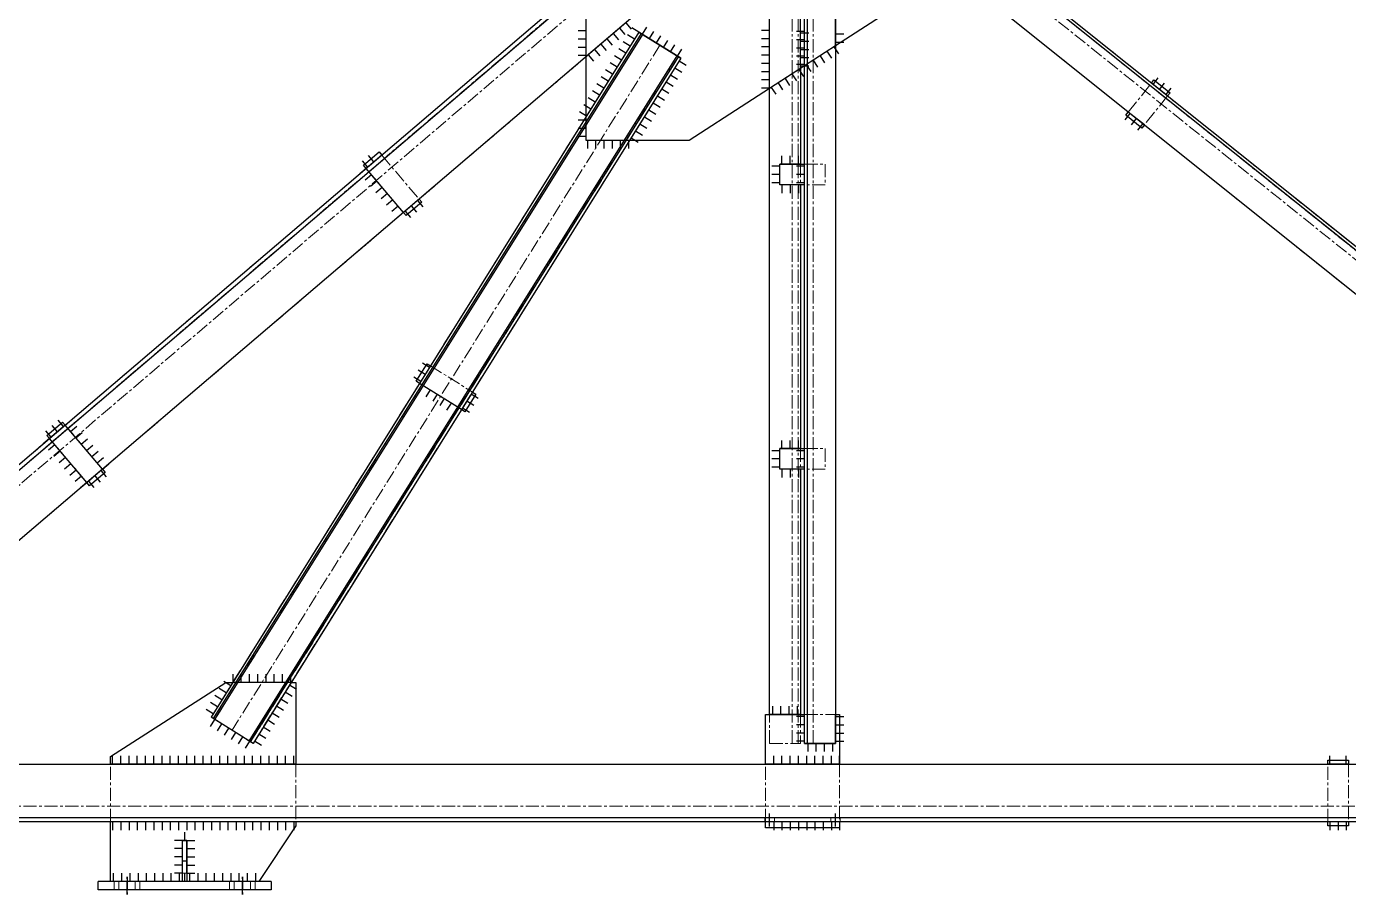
# Model space of a CAD drawing. Header units: millimetres. Extents: x -345369 to 252202, y 74562 to 424723.
# Drawn here: x -16282 to -13072, y 316318 to 318424 of the extents above; entities that cross this region are included whole.
import ezdxf

# ---------------------------------------------------------------- set-up
doc = ezdxf.new("R2010")
doc.units = ezdxf.units.MM
doc.linetypes.add('CENTER', pattern=[50.8, 31.75, -6.35, 6.35, -6.35])
for name, color, linetype in [('Rbcs_EX_Axes', 7, 'Continuous'), ('Rbcs_EX_Dimensions', 7, 'Continuous'), ('Rbcs_EX_Profile', 7, 'Continuous')]:
    doc.layers.add(name, color=color, linetype=linetype)

msp = doc.modelspace()

# ---------------------------------------------------------------- hatches: boundary and pattern name
at = {"layer": 'Rbcs_EX_Profile'}
for points in [[(-16077.411544, 316349.734766), (-16081.411544, 316349.734766), (-16077.411544, 316353.734766)], [(-15902.411544, 316349.734766), (-15906.411544, 316349.734766), (-15902.411544, 316353.734766)], [(-15892.411544, 316349.734766), (-15888.411544, 316349.734766), (-15892.411544, 316353.734766)], [(-15717.411544, 316349.734766), (-15713.411544, 316349.734766), (-15715.195017, 316353.064482)]]:
    msp.add_hatch(color=256, dxfattribs=at).paths.add_polyline_path(points, flags=0)

# ---------------------------------------------------------------- linework, layer by layer
at = {"layer": 'Rbcs_EX_Axes', "color": 1, "linetype": 'CENTER', "lineweight": 9}
for p, q in [((-14423.011544, 316684.934766), (-14423.011544, 318754.934766)), ((-14371.811544, 316684.934766), (-14371.811544, 318754.934766)), ((-11648.897094, 316733.923206), (-14178.912037, 318757.93516)), ((-14644.58876, 318721.99753), (-16950.331896, 316756.177449)), ((-14743.613661, 318378.811378), (-15782.411584, 316716.734702)), ((-17152.411544, 316532.734766), (-5537.411544, 316532.734766))]:
    msp.add_line(p, q, dxfattribs=at)
at = {"layer": 'Rbcs_EX_Axes', "color": 1, "linetype": 'CENTER'}
for p, q in [((-14477.411544, 316483.034766), (-14477.411544, 316516.034766)), ((-14477.411544, 316483.034766), (-14477.411544, 316516.034766)), ((-14317.411544, 316483.034766), (-14317.411544, 316516.034766)), ((-14317.411544, 316483.034766), (-14317.411544, 316516.034766)), ((-16037.411544, 316318.234766), (-16037.411544, 316361.234766)), ((-16037.411544, 316361.234766), (-16037.411544, 316318.234766)), ((-15757.411544, 316318.234766), (-15757.411544, 316361.234766)), ((-15757.411544, 316361.234766), (-15757.411544, 316318.234766))]:
    msp.add_line(p, q, dxfattribs=at)
at = {"layer": 'Rbcs_EX_Dimensions', "color": 5}
msp.add_line((-14207.411553, 316494.534766), (-14241.692172, 316494.534766), dxfattribs=at)
at = {"layer": 'Rbcs_EX_Profile'}
for p, q in [((-14669.372362, 318751.066711), (-16975.115498, 316785.246554)), ((-14477.411544, 318273.834766), (-14477.411544, 318754.934766)), ((-14402.411544, 318322.334766), (-14402.411544, 318754.934766)), ((-14392.411546, 316684.934765), (-14392.411546, 318754.934764)), ((-14392.411544, 318328.801432), (-14392.411544, 318754.934766)), ((-14386.411547, 318754.934764), (-14386.411547, 316684.934765)), ((-14317.411544, 318377.301432), (-14317.411544, 318754.934766)), ((-14317.41154, 318754.934764), (-14317.41154, 316684.934765)), ((-11637.839992, 316747.744583), (-14167.854939, 318771.756539)), ((-11633.467129, 316753.210665), (-14163.482065, 318777.22262)), ((-16968.627653, 316777.636842), (-14662.884506, 318743.456923)), ((-11689.68968, 316682.93248), (-14219.704627, 318706.944409)), ((-14578.542392, 318644.530652), (-16884.285528, 316678.710566)), ((-14578.542396, 318644.530648), (-14922.411544, 318351.356241)), ((-14035.516267, 318559.59375), (-14317.41154, 318377.301473)), ((-14922.411544, 318351.356241), (-14922.411544, 318535.331634)), ((-14826.574103, 318433.064894), (-14813.598393, 318417.845468)), ((-14794.493566, 318410.611313), (-15833.291481, 316748.534638)), ((-15827.525094, 316744.930645), (-14788.727172, 318407.007323)), ((-15824.268776, 316742.89545), (-14785.470854, 318404.972125)), ((-14922.411544, 318413.343938), (-14942.411544, 318413.343938)), ((-14794.493559, 318410.611314), (-14922.411544, 318205.942539)), ((-14857.012956, 318407.113474), (-14844.037246, 318391.894047)), ((-14841.79353, 318420.089184), (-14828.817819, 318404.869757)), ((-14805.452658, 318393.076757), (-14822.412624, 318403.676736)), ((-14794.852679, 318410.036723), (-14811.812645, 318420.636702)), ((-14692.733763, 318347.011442), (-14794.493559, 318410.611314)), ((-14794.493554, 318410.611313), (-14692.73376, 318347.01141)), ((-14786.013576, 318405.311325), (-14775.413598, 318422.271291)), ((-14769.05361, 318394.711346), (-14758.453632, 318411.671312)), ((-14752.093644, 318384.111367), (-14741.493665, 318401.071333)), ((-14477.411544, 318414.384766), (-14497.411544, 318414.384766)), ((-14392.411544, 318411.868099), (-14412.411544, 318411.868099)), ((-14402.411544, 318408.634766), (-14382.411544, 318408.634766)), ((-14317.411544, 318406.118099), (-14297.411544, 318406.118099)), ((-14922.411544, 318393.343938), (-14942.411544, 318393.343938)), ((-14922.411544, 318373.343938), (-14942.411544, 318373.343938)), ((-14902.671236, 318368.186344), (-14889.695526, 318352.966917)), ((-14887.45181, 318381.162054), (-14874.476099, 318365.942627)), ((-14872.232383, 318394.137764), (-14859.256673, 318378.918337)), ((-14826.652615, 318359.156825), (-14843.612581, 318369.756804)), ((-14816.052636, 318376.116791), (-14833.012603, 318386.71677)), ((-14735.133678, 318373.511389), (-14724.533699, 318390.471355)), ((-14718.173712, 318362.91141), (-14707.573733, 318379.871376)), ((-14701.213746, 318352.311431), (-14690.613767, 318369.271397)), ((-14477.411544, 318394.384766), (-14497.411544, 318394.384766)), ((-14477.411544, 318374.384766), (-14497.411544, 318374.384766)), ((-14392.411544, 318391.868099), (-14412.411544, 318391.868099)), ((-14392.411544, 318371.868099), (-14412.411544, 318371.868099)), ((-14402.411544, 318388.634766), (-14382.411544, 318388.634766)), ((-14402.411544, 318368.634766), (-14382.411544, 318368.634766)), ((-14317.411544, 318377.301432), (-14392.411544, 318328.801432)), ((-14321.322731, 318374.772198), (-14310.462348, 318357.977792)), ((-14317.411544, 318386.118099), (-14297.411544, 318386.118099)), ((-15740.554392, 316690.573953), (-14701.75647, 318352.650631)), ((-15737.298074, 316688.538758), (-14698.500152, 318350.615434)), ((-14692.733763, 318347.01144), (-15731.531686, 316684.934765)), ((-14922.411544, 318353.343938), (-14942.411544, 318353.343938)), ((-14922.411496, 318205.942609), (-14922.411496, 318351.356279)), ((-14917.890663, 318355.210634), (-14904.914953, 318339.991207)), ((-14847.852573, 318325.236893), (-14864.812539, 318335.836872)), ((-14837.252594, 318342.196859), (-14854.21256, 318352.796838)), ((-14692.733763, 318347.011442), (-14817.281685, 318147.734766)), ((-14696.707841, 318340.652917), (-14679.747875, 318330.052938)), ((-14477.411544, 318354.384766), (-14497.411544, 318354.384766)), ((-14477.411544, 318334.384766), (-14497.411544, 318334.384766)), ((-14392.411544, 318351.868099), (-14412.411544, 318351.868099)), ((-14402.411544, 318348.634766), (-14382.411544, 318348.634766)), ((-14371.70595, 318342.19105), (-14360.845567, 318325.396643)), ((-14354.911544, 318353.051432), (-14344.051161, 318336.257026)), ((-14338.117137, 318363.911815), (-14327.256755, 318347.117409)), ((-14869.05253, 318291.316961), (-14886.012497, 318301.91694)), ((-14858.452552, 318308.276927), (-14875.412518, 318318.876906)), ((-14717.907798, 318306.732985), (-14700.947832, 318296.133006)), ((-14707.30782, 318323.692951), (-14690.347853, 318313.092972)), ((-14392.411546, 318328.80147), (-14672.411529, 318147.734814)), ((-14477.411544, 318314.384766), (-14497.411544, 318314.384766)), ((-14402.411544, 318322.334766), (-14477.411544, 318273.834766)), ((-14423.117137, 318308.945148), (-14412.256755, 318292.150742)), ((-14392.411544, 318331.868099), (-14412.411544, 318331.868099)), ((-14406.322731, 318319.805531), (-14395.462348, 318303.011125)), ((-14402.411544, 318328.634766), (-14382.411544, 318328.634766)), ((-14402.411543, 318322.3348), (-14402.411543, 318089.934763)), ((-14388.500357, 318331.330667), (-14377.639974, 318314.53626)), ((-14879.652509, 318274.356995), (-14896.612475, 318284.956973)), ((-14739.107756, 318272.813053), (-14722.14779, 318262.213074)), ((-14728.507777, 318289.773019), (-14711.547811, 318279.17304)), ((-14477.411544, 318294.384766), (-14497.411544, 318294.384766)), ((-14477.411544, 318274.384766), (-14497.411544, 318274.384766)), ((-14477.411549, 316754.934751), (-14477.411549, 318273.834801)), ((-14473.500357, 318276.364), (-14462.639974, 318259.569594)), ((-14456.70595, 318287.224383), (-14445.845567, 318270.429977)), ((-14439.911544, 318298.084766), (-14429.051161, 318281.290359)), ((-13511.456613, 318255.602255), (-13550.500054, 318286.837007)), ((-13550.50005, 318286.837005), (-13544.253103, 318294.645689)), ((-13546.59571, 318283.713532), (-13534.101809, 318299.330908)), ((-13544.253104, 318294.645689), (-13505.209666, 318263.41094)), ((-13530.978334, 318271.219631), (-13518.484433, 318286.837007)), ((-13515.360957, 318258.72573), (-13502.867056, 318274.343106)), ((-14900.852467, 318240.437062), (-14917.812433, 318251.037041)), ((-14890.252488, 318257.397029), (-14907.212454, 318267.997007)), ((-14760.307714, 318238.893121), (-14743.347747, 318228.293142)), ((-14749.707735, 318255.853087), (-14732.747769, 318245.253108)), ((-13505.209658, 318263.41094), (-13511.456607, 318255.602256)), ((-14922.052424, 318206.51713), (-14939.012391, 318217.117109)), ((-14911.452446, 318223.477096), (-14928.412412, 318234.077075)), ((-14922.411544, 318147.734766), (-14922.411544, 318205.942539)), ((-14781.507671, 318204.973188), (-14764.547705, 318194.37321)), ((-14770.907692, 318221.933154), (-14753.947726, 318211.333176)), ((-13602.818264, 318213.435339), (-13615.312165, 318197.817963)), ((-13573.926121, 318177.515381), (-13612.969558, 318208.75013)), ((-13612.969548, 318208.75013), (-13606.722606, 318216.558808)), ((-13567.679168, 318185.324062), (-13606.722608, 318216.558815)), ((-14922.411544, 318196.838652), (-14942.411544, 318196.838652)), ((-14922.411544, 318176.838652), (-14942.411544, 318176.838652)), ((-14792.10765, 318188.013222), (-14775.147684, 318177.413244)), ((-13587.200888, 318200.941438), (-13599.694789, 318185.324062)), ((-13571.583512, 318188.447537), (-13584.077413, 318172.830161)), ((-13567.679175, 318185.324065), (-13573.926123, 318177.515381)), ((-14922.411544, 318156.838652), (-14942.411544, 318156.838652)), ((-14817.281685, 318147.734766), (-14922.411544, 318147.734766)), ((-14919.846615, 318147.734766), (-14919.846615, 318127.734766)), ((-14899.846615, 318147.734766), (-14899.846615, 318127.734766)), ((-14879.846615, 318147.734766), (-14879.846615, 318127.734766)), ((-14859.846615, 318147.734766), (-14859.846615, 318127.734766)), ((-14839.846615, 318147.734766), (-14839.846615, 318127.734766)), ((-14819.846615, 318147.734766), (-14819.846615, 318127.734766)), ((-14672.411529, 318147.734814), (-14817.281655, 318147.734814)), ((-14813.307608, 318154.09329), (-14796.347641, 318143.493311)), ((-14802.707629, 318171.053256), (-14785.747663, 318160.453277)), ((-15463.452492, 318087.366751), (-15425.318985, 318119.706123)), ((-15418.85111, 318112.079428), (-15456.899808, 318079.640042)), ((-15437.875459, 318095.859735), (-15450.851169, 318111.079162)), ((-15425.318985, 318119.706123), (-15418.851114, 318112.079426)), ((-14447.411544, 318089.934766), (-14447.411544, 318109.934766)), ((-14427.411544, 318089.934766), (-14427.411544, 318109.934766)), ((-14407.411544, 318089.934766), (-14407.411544, 318109.934766)), ((-15456.899652, 318079.639858), (-15472.153057, 318066.704108)), ((-15453.094886, 318082.884025), (-15466.070596, 318098.103452)), ((-15456.89981, 318079.640044), (-15463.452494, 318087.366751)), ((-15366.349246, 317972.865838), (-15456.899808, 318079.640042)), ((-14452.411544, 318084.934766), (-14472.411544, 318084.934766)), ((-14402.411544, 318089.934766), (-14452.411544, 318089.934766)), ((-14452.411544, 318039.934766), (-14452.411544, 318089.934766)), ((-14452.411543, 318089.934763), (-14392.411546, 318089.934763)), ((-14452.411543, 318039.934768), (-14452.411543, 318089.934763)), ((-14392.411544, 318084.934766), (-14412.411544, 318084.934766)), ((-14392.411544, 318039.934766), (-14392.411544, 318089.934766)), ((-15443.963902, 318064.386453), (-15459.217307, 318051.450703)), ((-15431.028152, 318049.133048), (-15446.281557, 318036.197298)), ((-14452.411544, 318064.934766), (-14472.411544, 318064.934766)), ((-14452.411544, 318044.934766), (-14472.411544, 318044.934766)), ((-14392.411544, 318064.934766), (-14412.411544, 318064.934766)), ((-14392.411544, 318044.934766), (-14412.411544, 318044.934766)), ((-15418.092402, 318033.879642), (-15433.345807, 318020.943892)), ((-15405.156652, 318018.626237), (-15420.410057, 318005.690487)), ((-14402.411544, 318039.934766), (-14452.411544, 318039.934766)), ((-14392.411546, 318039.934768), (-14452.411543, 318039.934768)), ((-14447.411544, 318039.934766), (-14447.411544, 318019.934766)), ((-14427.411544, 318039.934766), (-14427.411544, 318019.934766)), ((-14407.411544, 318039.934766), (-14407.411544, 318019.934766)), ((-14402.411543, 318039.934768), (-14402.411543, 317399.934765)), ((-15392.220902, 318003.372832), (-15407.474307, 317990.437082)), ((-15379.285152, 317988.119427), (-15394.538557, 317975.183677)), ((-15328.300549, 318005.305225), (-15366.349246, 317972.865838)), ((-15321.832987, 317997.678894), (-15359.966506, 317965.339522)), ((-15347.324898, 317989.085531), (-15334.349187, 317973.866105)), ((-15332.105471, 318002.061241), (-15319.129761, 317986.841815)), ((-15328.300547, 318005.305223), (-15321.832988, 317997.678894)), ((-15366.349402, 317972.866021), (-15381.602807, 317959.930271)), ((-15359.966506, 317965.339522), (-15366.349245, 317972.865835)), ((-15362.544324, 317976.109821), (-15349.568614, 317960.890394)), ((-15335.622465, 317563.673007), (-15309.122525, 317606.072919)), ((-15300.642547, 317600.772934), (-15327.142494, 317558.373019)), ((-15303.292542, 317596.532942), (-15320.252508, 317607.132921)), ((-15309.122525, 317606.072896), (-15300.642545, 317600.77291)), ((-15324.492499, 317562.61301), (-15341.452466, 317573.212989)), ((-15327.142495, 317558.373049), (-15335.622465, 317563.673032)), ((-15313.892521, 317579.572976), (-15330.852487, 317590.172955)), ((-15318.662511, 317553.073029), (-15329.26249, 317536.113063)), ((-15225.382698, 317494.773146), (-15327.142494, 317558.373019)), ((-15301.702545, 317542.473051), (-15312.302524, 317525.513085)), ((-15284.742579, 317531.873072), (-15295.342558, 317514.913106)), ((-15198.882751, 317537.173061), (-15225.382698, 317494.773146)), ((-15190.402771, 317531.873075), (-15216.902721, 317489.473162)), ((-15201.532745, 317532.93307), (-15184.572779, 317522.333091)), ((-15198.882751, 317537.17306), (-15190.402771, 317531.873075)), ((-15267.782613, 317521.273093), (-15278.382592, 317504.313127)), ((-15250.822647, 317510.673114), (-15261.422626, 317493.713148)), ((-15233.862681, 317500.073135), (-15244.46266, 317483.113169)), ((-15222.732703, 317499.013138), (-15205.772737, 317488.413159)), ((-15212.132724, 317515.973104), (-15195.172758, 317505.373125)), ((-16191.234434, 317453.564339), (-16204.210144, 317468.783766)), ((-16187.429356, 317456.808139), (-16172.175951, 317469.743889)), ((-15216.902721, 317489.473162), (-15225.38269, 317494.773145)), ((-16221.673287, 317427.612919), (-16234.648997, 317442.832346)), ((-16232.030561, 317432.095254), (-16193.897053, 317464.434623)), ((-16187.429511, 317456.808323), (-16225.478209, 317424.368936)), ((-16206.45386, 317440.588629), (-16219.42957, 317455.808056)), ((-16193.897053, 317464.434623), (-16187.429512, 317456.808321)), ((-16096.87895, 317350.034119), (-16187.429511, 317456.808323)), ((-16174.493606, 317441.554734), (-16159.2402, 317454.490484)), ((-16161.557856, 317426.301329), (-16146.30445, 317439.237079)), ((-16225.478053, 317424.368752), (-16240.731458, 317411.433002)), ((-16225.478101, 317424.368939), (-16232.030445, 317432.095254)), ((-16212.542303, 317409.115347), (-16227.795708, 317396.179597)), ((-16134.927647, 317317.594732), (-16225.478209, 317424.368936)), ((-16148.622106, 317411.047923), (-16133.3687, 317423.983673)), ((-16135.686356, 317395.794518), (-16120.43295, 317408.730268)), ((-14447.411544, 317399.934766), (-14447.411544, 317419.934766)), ((-14427.411544, 317399.934766), (-14427.411544, 317419.934766)), ((-14407.411544, 317399.934766), (-14407.411544, 317419.934766)), ((-16199.606553, 317393.861942), (-16214.859958, 317380.926192)), ((-16186.670803, 317378.608537), (-16201.924208, 317365.672787)), ((-16122.750606, 317380.541113), (-16107.4972, 317393.476863)), ((-16109.814856, 317365.287708), (-16094.56145, 317378.223458)), ((-14452.411544, 317394.934766), (-14472.411544, 317394.934766)), ((-14452.411544, 317374.934766), (-14472.411544, 317374.934766)), ((-14402.411544, 317399.934766), (-14452.411544, 317399.934766)), ((-14452.411544, 317349.934766), (-14452.411544, 317399.934766)), ((-14452.411543, 317399.934765), (-14392.411546, 317399.934765)), ((-14452.411543, 317349.934769), (-14452.411543, 317399.934765)), ((-14392.411544, 317394.934766), (-14412.411544, 317394.934766)), ((-14392.411544, 317374.934766), (-14412.411544, 317374.934766)), ((-14392.411544, 317349.934766), (-14392.411544, 317399.934766)), ((-16173.735053, 317363.355131), (-16188.988458, 317350.419381)), ((-16160.799303, 317348.101726), (-16176.052708, 317335.165976)), ((-16096.87895, 317350.034119), (-16134.927647, 317317.594732)), ((-16090.411055, 317342.407394), (-16128.544574, 317310.068022)), ((-16100.683872, 317346.790136), (-16087.708162, 317331.570709)), ((-16096.879106, 317350.034302), (-16081.6257, 317362.970053)), ((-16096.878876, 317350.034118), (-16090.410978, 317342.407394)), ((-14452.411544, 317354.934766), (-14472.411544, 317354.934766)), ((-14402.411544, 317349.934766), (-14452.411544, 317349.934766)), ((-14392.411546, 317349.934769), (-14452.411543, 317349.934769)), ((-14447.411544, 317349.934766), (-14447.411544, 317329.934766)), ((-14427.411544, 317349.934766), (-14427.411544, 317329.934766)), ((-14392.411544, 317354.934766), (-14412.411544, 317354.934766)), ((-14407.411544, 317349.934766), (-14407.411544, 317329.934766)), ((-14402.411543, 317349.934769), (-14402.411543, 316754.934751)), ((-16147.863553, 317332.848321), (-16163.116958, 317319.912571)), ((-16134.927803, 317317.594916), (-16150.181208, 317304.659166)), ((-16128.544574, 317310.068022), (-16134.927643, 317317.594733)), ((-16131.122725, 317320.838715), (-16118.147015, 317305.619289)), ((-16115.903299, 317333.814425), (-16102.927588, 317318.594999)), ((-16077.41152, 316652.734757), (-15797.411548, 316832.734739)), ((-15780.666402, 316832.734766), (-15833.291482, 316748.534638)), ((-15785.778985, 316824.554634), (-15802.738951, 316835.154613)), ((-15797.411548, 316832.734739), (-15780.666418, 316832.734739)), ((-15639.156685, 316832.734766), (-15780.666402, 316832.734766)), ((-15779.911544, 316832.734766), (-15779.911544, 316852.734766)), ((-15759.911544, 316832.734766), (-15759.911544, 316852.734766)), ((-15739.911544, 316832.734766), (-15739.911544, 316852.734766)), ((-15639.156685, 316832.734766), (-15731.531685, 316684.934766)), ((-15719.911544, 316832.734766), (-15719.911544, 316852.734766)), ((-15699.911544, 316832.734766), (-15699.911544, 316852.734766)), ((-15679.911544, 316832.734766), (-15679.911544, 316852.734766)), ((-15659.911544, 316832.734766), (-15659.911544, 316852.734766)), ((-15642.94427, 316826.67463), (-15625.984304, 316816.074651)), ((-15639.911544, 316832.734766), (-15639.911544, 316852.734766)), ((-15639.156704, 316832.734739), (-15627.411563, 316832.734739)), ((-15627.411563, 316832.734739), (-15627.411563, 316634.534764)), ((-15806.978942, 316790.634702), (-15823.938908, 316801.234681)), ((-15796.378963, 316807.594668), (-15813.338929, 316818.194647)), ((-15664.144228, 316792.754698), (-15647.184262, 316782.154719)), ((-15653.544249, 316809.714664), (-15636.584283, 316799.114685)), ((-15828.1789, 316756.71477), (-15845.138866, 316767.314749)), ((-15817.578921, 316773.674736), (-15834.538887, 316784.274715)), ((-15674.744207, 316775.794732), (-15657.784241, 316765.194753)), ((-14469.911544, 316754.934766), (-14469.911544, 316774.934766)), ((-14449.911544, 316754.934766), (-14449.911544, 316774.934766)), ((-14429.911544, 316754.934766), (-14429.911544, 316774.934766)), ((-14409.911544, 316754.934766), (-14409.911544, 316774.934766)), ((-15824.811499, 316743.234649), (-15835.411478, 316726.274683)), ((-15731.531681, 316684.934771), (-15833.291487, 316748.534514)), ((-15731.531685, 316684.934766), (-15833.291482, 316748.534638)), ((-15807.851533, 316732.63467), (-15818.451512, 316715.674704)), ((-15695.944164, 316741.8748), (-15678.984198, 316731.274821)), ((-15685.344185, 316758.834766), (-15668.384219, 316748.234787)), ((-14487.411536, 316754.934751), (-14392.411546, 316754.934751)), ((-14487.411536, 316634.534764), (-14487.411536, 316754.934751)), ((-14402.411544, 316754.934766), (-14477.411544, 316754.934766)), ((-14392.411544, 316749.934766), (-14412.411544, 316749.934766)), ((-14392.411544, 316729.934766), (-14412.411544, 316729.934766)), ((-14392.411544, 316684.934766), (-14392.411544, 316754.934766)), ((-14317.411544, 316684.934766), (-14317.411544, 316754.934766)), ((-14317.411544, 316749.934766), (-14297.411544, 316749.934766)), ((-14317.411544, 316729.934766), (-14297.411544, 316729.934766)), ((-14317.41154, 316754.934751), (-14307.411553, 316754.934751)), ((-14307.411553, 316754.934751), (-14307.411553, 316634.534764)), ((-15790.891567, 316722.034691), (-15801.491545, 316705.074725)), ((-15773.931601, 316711.434713), (-15784.531579, 316694.474747)), ((-15756.971635, 316700.834734), (-15767.571613, 316683.874768)), ((-15717.144122, 316707.954867), (-15700.184156, 316697.354889)), ((-15706.544143, 316724.914834), (-15689.584177, 316714.314855)), ((-14392.411544, 316709.934766), (-14412.411544, 316709.934766)), ((-14317.411544, 316709.934766), (-14297.411544, 316709.934766)), ((-15740.011668, 316690.234755), (-15750.611647, 316673.274789)), ((-15727.744101, 316690.994901), (-15710.784135, 316680.394923)), ((-14392.411544, 316689.934766), (-14412.411544, 316689.934766)), ((-14392.411546, 316684.934765), (-14317.41154, 316684.934765)), ((-14317.411544, 316684.934766), (-14392.411544, 316684.934766)), ((-14384.911544, 316684.934766), (-14384.911544, 316664.934766)), ((-14364.911544, 316684.934766), (-14364.911544, 316664.934766)), ((-14344.911544, 316684.934766), (-14344.911544, 316664.934766)), ((-14324.911544, 316684.934766), (-14324.911544, 316664.934766)), ((-14317.411544, 316689.934766), (-14297.411544, 316689.934766)), ((-17152.411539, 316634.534764), (-5537.411547, 316634.534764)), ((-15627.411544, 316634.534766), (-16077.411544, 316634.534766)), ((-16077.41152, 316634.534764), (-16077.41152, 316652.734757)), ((-16072.411544, 316634.534766), (-16072.411544, 316654.534766)), ((-16052.411544, 316634.534766), (-16052.411544, 316654.534766)), ((-16032.411544, 316634.534766), (-16032.411544, 316654.534766)), ((-16012.411544, 316634.534766), (-16012.411544, 316654.534766)), ((-15992.411544, 316634.534766), (-15992.411544, 316654.534766)), ((-15972.411544, 316634.534766), (-15972.411544, 316654.534766)), ((-15952.411544, 316634.534766), (-15952.411544, 316654.534766)), ((-15932.411544, 316634.534766), (-15932.411544, 316654.534766)), ((-15912.411544, 316634.534766), (-15912.411544, 316654.534766)), ((-15892.411544, 316634.534766), (-15892.411544, 316654.534766)), ((-15872.411544, 316634.534766), (-15872.411544, 316654.534766)), ((-15852.411544, 316634.534766), (-15852.411544, 316654.534766)), ((-15832.411544, 316634.534766), (-15832.411544, 316654.534766)), ((-15812.411544, 316634.534766), (-15812.411544, 316654.534766)), ((-15792.411544, 316634.534766), (-15792.411544, 316654.534766)), ((-15772.411544, 316634.534766), (-15772.411544, 316654.534766)), ((-15752.411544, 316634.534766), (-15752.411544, 316654.534766)), ((-15732.411544, 316634.534766), (-15732.411544, 316654.534766)), ((-15712.411544, 316634.534766), (-15712.411544, 316654.534766)), ((-15692.411544, 316634.534766), (-15692.411544, 316654.534766)), ((-15672.411544, 316634.534766), (-15672.411544, 316654.534766)), ((-15652.411544, 316634.534766), (-15652.411544, 316654.534766)), ((-15632.411544, 316634.534766), (-15632.411544, 316654.534766)), ((-14307.411544, 316634.534766), (-14487.411544, 316634.534766)), ((-14467.411544, 316634.534766), (-14467.411544, 316654.534766)), ((-14447.411544, 316634.534766), (-14447.411544, 316654.534766)), ((-14427.411544, 316634.534766), (-14427.411544, 316654.534766)), ((-14407.411544, 316634.534766), (-14407.411544, 316654.534766)), ((-14387.411544, 316634.534766), (-14387.411544, 316654.534766)), ((-14367.411544, 316634.534766), (-14367.411544, 316654.534766)), ((-14347.411544, 316634.534766), (-14347.411544, 316654.534766)), ((-14327.411544, 316634.534766), (-14327.411544, 316654.534766)), ((-14307.411544, 316634.534766), (-14307.411544, 316654.534766)), ((-13072.411544, 316634.534766), (-13122.411544, 316634.534766)), ((-13122.411536, 316644.534758), (-13072.411547, 316644.534758)), ((-13122.411536, 316634.534764), (-13122.411536, 316644.534758)), ((-13117.411544, 316634.534766), (-13117.411544, 316654.534766)), ((-13077.411544, 316634.534766), (-13077.411544, 316654.534766)), ((-13072.411547, 316644.534758), (-13072.411547, 316634.534764)), ((-5537.411547, 316504.534766), (-17152.411539, 316504.534766)), ((-5537.411547, 316494.534766), (-17152.411539, 316494.534766)), ((-15627.411544, 316494.534766), (-16077.411544, 316494.534766)), ((-16077.41152, 316349.734789), (-16077.41152, 316494.534766)), ((-16072.411544, 316494.534766), (-16072.411544, 316474.534766)), ((-16052.411544, 316494.534766), (-16052.411544, 316474.534766)), ((-16032.411544, 316494.534766), (-16032.411544, 316474.534766)), ((-16012.411544, 316494.534766), (-16012.411544, 316474.534766)), ((-15992.411544, 316494.534766), (-15992.411544, 316474.534766)), ((-15972.411544, 316494.534766), (-15972.411544, 316474.534766)), ((-15952.411544, 316494.534766), (-15952.411544, 316474.534766)), ((-15932.411544, 316494.534766), (-15932.411544, 316474.534766)), ((-15912.411544, 316494.534766), (-15912.411544, 316474.534766)), ((-15892.411544, 316494.534766), (-15892.411544, 316474.534766)), ((-15872.411544, 316494.534766), (-15872.411544, 316474.534766)), ((-15852.411544, 316494.534766), (-15852.411544, 316474.534766)), ((-15832.411544, 316494.534766), (-15832.411544, 316474.534766)), ((-15812.411544, 316494.534766), (-15812.411544, 316474.534766)), ((-15792.411544, 316494.534766), (-15792.411544, 316474.534766)), ((-15772.411544, 316494.534766), (-15772.411544, 316474.534766)), ((-15752.411544, 316494.534766), (-15752.411544, 316474.534766)), ((-15732.411544, 316494.534766), (-15732.411544, 316474.534766)), ((-15627.411563, 316484.934775), (-15717.411554, 316349.734789)), ((-15712.411544, 316494.534766), (-15712.411544, 316474.534766)), ((-15692.411544, 316494.534766), (-15692.411544, 316474.534766)), ((-15672.411544, 316494.534766), (-15672.411544, 316474.534766)), ((-15652.411544, 316494.534766), (-15652.411544, 316474.534766)), ((-15632.411544, 316494.534766), (-15632.411544, 316474.534766)), ((-15627.411563, 316494.534766), (-15627.411563, 316484.934775)), ((-14307.411544, 316494.534766), (-14487.411544, 316494.534766)), ((-14487.411536, 316479.93478), (-14487.411536, 316494.534766)), ((-14307.411553, 316479.93478), (-14487.411536, 316479.93478)), ((-14467.411544, 316494.534766), (-14467.411544, 316474.534766)), ((-14447.411544, 316494.534766), (-14447.411544, 316474.534766)), ((-14427.411544, 316494.534766), (-14427.411544, 316474.534766)), ((-14407.411544, 316494.534766), (-14407.411544, 316474.534766)), ((-14387.411544, 316494.534766), (-14387.411544, 316474.534766)), ((-14367.411544, 316494.534766), (-14367.411544, 316474.534766)), ((-14347.411544, 316494.534766), (-14347.411544, 316474.534766)), ((-14327.411544, 316494.534766), (-14327.411544, 316474.534766)), ((-14307.411553, 316494.534766), (-14307.411553, 316479.93478)), ((-14307.411544, 316494.534766), (-14307.411544, 316474.534766)), ((-13072.411544, 316494.534766), (-13122.411544, 316494.534766)), ((-13122.411536, 316484.534773), (-13122.411536, 316494.534766)), ((-13072.411547, 316484.534773), (-13122.411536, 316484.534773)), ((-13117.411544, 316494.534766), (-13117.411544, 316474.534766)), ((-13097.411544, 316494.534766), (-13097.411544, 316474.534766)), ((-13077.411544, 316494.534766), (-13077.411544, 316474.534766)), ((-13072.411547, 316494.534766), (-13072.411547, 316484.534773)), ((-15902.411544, 316449.734766), (-15922.411544, 316449.734766)), ((-15902.411547, 316449.734759), (-15892.411549, 316449.734759)), ((-15902.411547, 316349.734771), (-15902.411547, 316449.734759)), ((-15892.411544, 316449.734766), (-15902.411544, 316449.734766)), ((-15902.411544, 316369.734766), (-15902.411544, 316449.734766)), ((-15897.411544, 316449.734766), (-15897.411544, 316469.734766)), ((-15892.411549, 316449.734759), (-15892.411549, 316349.734771)), ((-15892.411544, 316369.734766), (-15892.411544, 316449.734766)), ((-15892.411544, 316449.734766), (-15872.411544, 316449.734766)), ((-15902.411544, 316429.734766), (-15922.411544, 316429.734766)), ((-15902.411544, 316409.734766), (-15922.411544, 316409.734766)), ((-15892.411544, 316429.734766), (-15872.411544, 316429.734766)), ((-15892.411544, 316409.734766), (-15872.411544, 316409.734766)), ((-15902.411544, 316389.734766), (-15922.411544, 316389.734766)), ((-15902.411547, 316399.734764), (-15892.411549, 316399.734764)), ((-15892.411544, 316389.734766), (-15872.411544, 316389.734766)), ((-16107.411524, 316329.734766), (-16107.411524, 316349.734766)), ((-15687.411561, 316349.734766), (-16107.411524, 316349.734766)), ((-15902.411544, 316349.734766), (-16077.411544, 316349.734766)), ((-15902.411547, 316349.734789), (-16077.41152, 316349.734789)), ((-16069.911544, 316349.734766), (-16069.911544, 316369.734766)), ((-16049.911544, 316349.734766), (-16049.911544, 316369.734766)), ((-16029.911544, 316349.734766), (-16029.911544, 316369.734766)), ((-16009.911544, 316349.734766), (-16009.911544, 316369.734766)), ((-15989.911544, 316349.734766), (-15989.911544, 316369.734766)), ((-15969.911544, 316349.734766), (-15969.911544, 316369.734766)), ((-15949.911544, 316349.734766), (-15949.911544, 316369.734766)), ((-15929.911544, 316349.734766), (-15929.911544, 316369.734766)), ((-15902.411544, 316369.734766), (-15922.411544, 316369.734766)), ((-15909.911544, 316349.734766), (-15909.911544, 316369.734766)), ((-15892.411549, 316349.734771), (-15902.411547, 316349.734771)), ((-15892.411544, 316349.734766), (-15902.411544, 316349.734766)), ((-15897.411544, 316349.734766), (-15897.411544, 316369.734766)), ((-15717.411554, 316349.734789), (-15892.411549, 316349.734789)), ((-15892.411544, 316369.734766), (-15872.411544, 316369.734766)), ((-15717.411544, 316349.734766), (-15892.411544, 316349.734766)), ((-15884.911544, 316349.734766), (-15884.911544, 316369.734766)), ((-15864.911544, 316349.734766), (-15864.911544, 316369.734766)), ((-15844.911544, 316349.734766), (-15844.911544, 316369.734766)), ((-15824.911544, 316349.734766), (-15824.911544, 316369.734766)), ((-15804.911544, 316349.734766), (-15804.911544, 316369.734766)), ((-15784.911544, 316349.734766), (-15784.911544, 316369.734766)), ((-15764.911544, 316349.734766), (-15764.911544, 316369.734766)), ((-15744.911544, 316349.734766), (-15744.911544, 316369.734766)), ((-15724.911544, 316349.734766), (-15724.911544, 316369.734766)), ((-15687.411561, 316349.734766), (-15687.411561, 316329.734766)), ((-15687.411561, 316329.734766), (-16107.411524, 316329.734766))]:
    msp.add_line(p, q, dxfattribs=at)
at = {"layer": 'Rbcs_EX_Profile', "color": 1, "linetype": 'CENTER', "lineweight": 9}
for p, q in [((-16975.115498, 316785.246554), (-14669.372384, 318751.066692)), ((-14477.411549, 318273.834801), (-14477.411549, 318754.934764)), ((-14408.411542, 316684.934765), (-14408.411542, 318754.934764)), ((-14402.411543, 318754.934764), (-14402.411543, 318322.3348)), ((-14167.854939, 318771.756539), (-11637.839992, 316747.744583)), ((-14163.482065, 318777.222611), (-11633.467129, 316753.21069)), ((-16968.627653, 316777.636842), (-14662.884506, 318743.456923)), ((-14219.704627, 318706.944426), (-11689.68968, 316682.932473)), ((-14578.542392, 318644.530753), (-16884.285528, 316678.710567)), ((-14922.411496, 318351.356279), (-14922.411496, 318535.331672)), ((-15833.291493, 316748.534638), (-14794.493554, 318410.611313)), ((-15827.525094, 316744.930645), (-14788.727172, 318407.007323)), ((-15824.268776, 316742.89545), (-14785.470854, 318404.972125)), ((-14692.73376, 318347.01144), (-14794.493554, 318410.611274)), ((-14317.41154, 318377.301473), (-14392.411546, 318328.80147)), ((-15740.554392, 316690.573953), (-14701.75647, 318352.650631)), ((-15737.298074, 316688.538758), (-14698.500152, 318350.615434)), ((-14692.73376, 318347.01144), (-15731.531711, 316684.934765)), ((-13606.722606, 318216.558808), (-13550.50005, 318286.837005)), ((-13511.456607, 318255.602256), (-13567.679175, 318185.324065)), ((-14922.411496, 318147.734814), (-14922.411496, 318205.942609)), ((-14817.281655, 318147.734814), (-14922.411496, 318147.734814)), ((-15418.851114, 318112.079426), (-15328.300547, 318005.305223)), ((-15366.349245, 317972.865835), (-15456.89981, 318079.640044)), ((-14402.411543, 318089.934763), (-14402.411543, 318039.934768)), ((-14392.411546, 318089.934763), (-14342.411545, 318089.934763)), ((-14342.411545, 318089.934763), (-14342.411545, 318039.934768)), ((-14342.411545, 318039.934768), (-14392.411546, 318039.934768)), ((-15300.642545, 317600.77291), (-15198.882751, 317537.17306)), ((-15225.38269, 317494.773145), (-15327.142495, 317558.373049)), ((-16187.429512, 317456.808321), (-16096.878876, 317350.034118)), ((-16134.927643, 317317.594733), (-16225.478101, 317424.368939)), ((-14402.411543, 317399.934765), (-14402.411543, 317349.934769)), ((-14392.411546, 317399.934765), (-14342.411545, 317399.934765)), ((-14342.411545, 317399.934765), (-14342.411545, 317349.934769)), ((-14342.411545, 317349.934769), (-14392.411546, 317349.934769)), ((-15780.666418, 316832.734739), (-15639.156704, 316832.734739)), ((-15833.291487, 316748.534638), (-15731.531681, 316684.934798)), ((-14477.411549, 316684.934765), (-14477.411549, 316754.934751)), ((-14402.411543, 316754.934751), (-14402.411543, 316684.934765)), ((-14392.411546, 316754.934751), (-14317.41154, 316754.934751)), ((-14477.411549, 316684.934765), (-14402.411543, 316684.934765)), ((-5537.411547, 316634.534764), (-17152.411539, 316634.534764)), ((-16077.41152, 316494.534766), (-16077.41152, 316634.534764)), ((-15627.411563, 316634.534764), (-15627.411563, 316494.534766)), ((-14487.411536, 316494.534766), (-14487.411536, 316634.534764)), ((-14307.411553, 316634.534764), (-14307.411553, 316494.534766)), ((-13122.411536, 316494.534766), (-13122.411536, 316634.534764)), ((-13072.411547, 316634.534764), (-13072.411547, 316494.534766)), ((-5537.411547, 316504.534766), (-17152.411539, 316504.534766)), ((-14488.911547, 316494.534766), (-14488.911547, 316504.534766)), ((-14488.911547, 316494.534766), (-14488.911547, 316504.534766)), ((-14488.91154, 316504.534766), (-14465.911528, 316504.534766)), ((-14488.91154, 316504.534766), (-14465.911528, 316504.534766)), ((-14465.911541, 316504.534766), (-14465.911541, 316494.534766)), ((-14465.911541, 316504.534766), (-14465.911541, 316494.534766)), ((-14328.911548, 316494.534766), (-14328.911548, 316504.534766)), ((-14328.911548, 316494.534766), (-14328.911548, 316504.534766)), ((-14328.911543, 316504.534766), (-14305.911526, 316504.534766)), ((-14328.911543, 316504.534766), (-14305.911526, 316504.534766)), ((-14305.911542, 316504.534766), (-14305.911542, 316494.534766)), ((-14305.911542, 316504.534766), (-14305.911542, 316494.534766)), ((-5537.411547, 316494.534766), (-17152.411539, 316494.534766)), ((-14465.911528, 316494.534766), (-14488.91154, 316494.534766)), ((-14465.911528, 316494.534766), (-14488.91154, 316494.534766)), ((-14305.911526, 316494.534766), (-14328.911543, 316494.534766)), ((-14305.911526, 316494.534766), (-14328.911543, 316494.534766)), ((-15902.411547, 316449.734759), (-15892.411549, 316449.734759)), ((-15902.411547, 316449.734759), (-15902.411547, 316349.734771)), ((-15892.411549, 316349.734771), (-15892.411549, 316449.734759)), ((-15892.411549, 316399.734764), (-15902.411547, 316399.734764)), ((-16107.411524, 316329.734766), (-16107.411524, 316349.734766)), ((-16057.411521, 316349.734766), (-16068.911522, 316349.734766)), ((-16068.911522, 316349.734766), (-16057.411521, 316349.734766)), ((-16068.911522, 316329.734766), (-16068.911522, 316349.734766)), ((-16068.911522, 316329.734766), (-16068.911522, 316349.734766)), ((-16057.411524, 316349.734766), (-16017.411533, 316349.734766)), ((-16057.411524, 316329.734766), (-16057.411524, 316349.734766)), ((-16057.411524, 316349.734766), (-16017.411533, 316349.734766)), ((-16057.411524, 316329.734766), (-16057.411524, 316349.734766)), ((-16017.411536, 316349.734766), (-16005.911535, 316349.734766)), ((-16017.411536, 316349.734766), (-16005.911535, 316349.734766)), ((-16017.411533, 316349.734766), (-16017.411533, 316329.734766)), ((-16017.411533, 316349.734766), (-16017.411533, 316329.734766)), ((-16005.911535, 316349.734766), (-16005.911535, 316329.734766)), ((-16005.911535, 316349.734766), (-16005.911535, 316329.734766)), ((-15902.411547, 316369.734768), (-15892.411549, 316369.734768)), ((-15902.411547, 316349.734771), (-15902.411547, 316369.734768)), ((-15902.411547, 316369.734768), (-15892.411549, 316369.734768)), ((-15902.411547, 316349.734789), (-15902.411547, 316369.734768)), ((-15892.411549, 316349.734789), (-15902.411547, 316349.734789)), ((-15902.411547, 316349.734771), (-15892.411549, 316349.734771)), ((-15892.411549, 316369.734768), (-15892.411549, 316349.734771)), ((-15892.411549, 316369.734768), (-15892.411549, 316349.734789)), ((-15777.411549, 316349.734766), (-15788.91155, 316349.734766)), ((-15777.411549, 316349.734766), (-15788.91155, 316349.734766)), ((-15788.91155, 316329.734766), (-15788.91155, 316349.734766)), ((-15788.91155, 316329.734766), (-15788.91155, 316349.734766)), ((-15777.411552, 316349.734766), (-15737.411561, 316349.734766)), ((-15777.411552, 316329.734766), (-15777.411552, 316349.734766)), ((-15777.411552, 316349.734766), (-15737.411561, 316349.734766)), ((-15777.411552, 316329.734766), (-15777.411552, 316349.734766)), ((-15737.411564, 316349.734766), (-15725.911563, 316349.734766)), ((-15737.411564, 316349.734766), (-15725.911563, 316349.734766)), ((-15737.411561, 316349.734766), (-15737.411561, 316329.734766)), ((-15737.411561, 316349.734766), (-15737.411561, 316329.734766)), ((-15725.911563, 316349.734766), (-15725.911563, 316329.734766)), ((-15725.911563, 316349.734766), (-15725.911563, 316329.734766)), ((-16057.411521, 316329.734766), (-16068.911522, 316329.734766)), ((-16057.411521, 316329.734766), (-16068.911522, 316329.734766)), ((-16057.411524, 316329.734766), (-16005.911535, 316329.734766)), ((-16017.411533, 316329.734766), (-16057.411524, 316329.734766)), ((-16005.911535, 316329.734766), (-16017.411536, 316329.734766)), ((-15777.411549, 316329.734766), (-15788.91155, 316329.734766)), ((-15777.411549, 316329.734766), (-15788.91155, 316329.734766)), ((-15737.411561, 316329.734766), (-15777.411552, 316329.734766)), ((-15737.411561, 316329.734766), (-15777.411552, 316329.734766)), ((-15737.411564, 316329.734766), (-15725.911563, 316329.734766)), ((-15737.411564, 316329.734766), (-15725.911563, 316329.734766))]:
    msp.add_line(p, q, dxfattribs=at)

doc.saveas('drawing.dxf')
